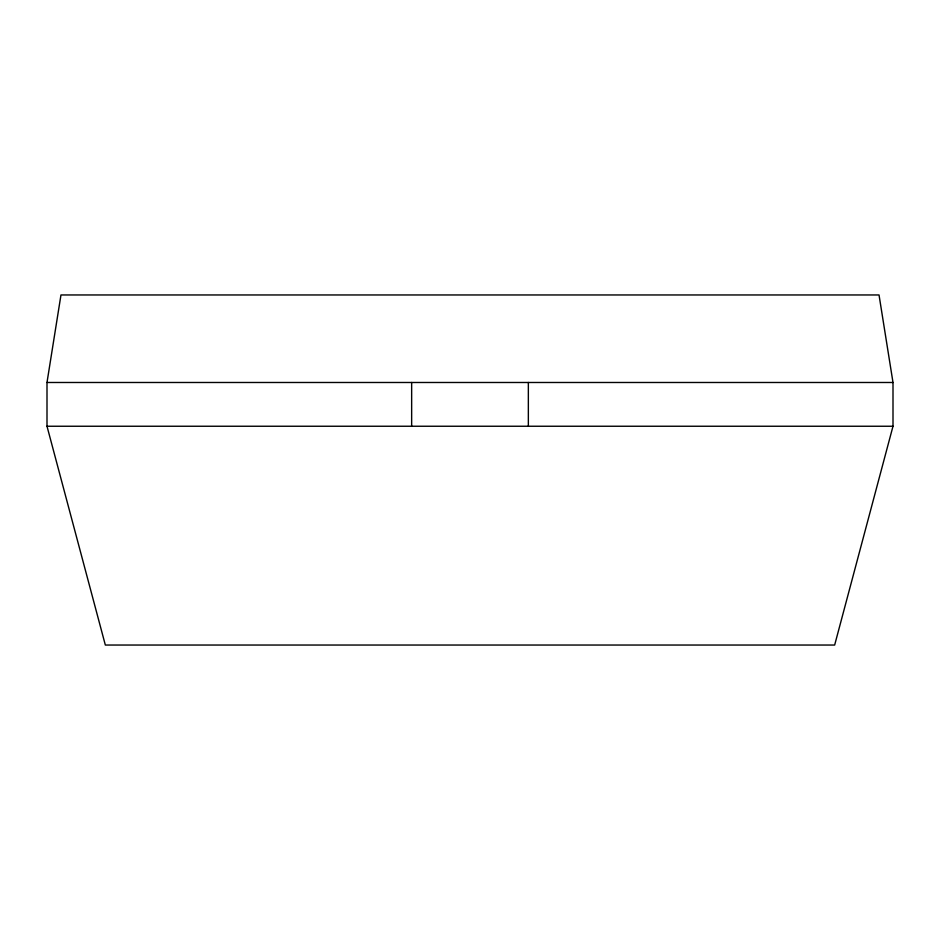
<?xml version="1.0" encoding="UTF-8"?>
<svg xmlns="http://www.w3.org/2000/svg" width="940" height="940" viewBox="0 0 940 940"><rect width="100%" height="100%" fill="white"/><g stroke="black" fill="none" stroke-linecap="round" stroke-linejoin="round"><path stroke-width="1.41" d="M47 382.486L60.971 294.96L879.029 294.96L893 382.486L893 426.243L834.661 645.04L105.339 645.04L47 426.243L47 382.486L893 382.486M47 426.243L893 426.243M528.351 382.486L528.351 426.243M411.649 382.486L411.649 426.243"/></g></svg>
